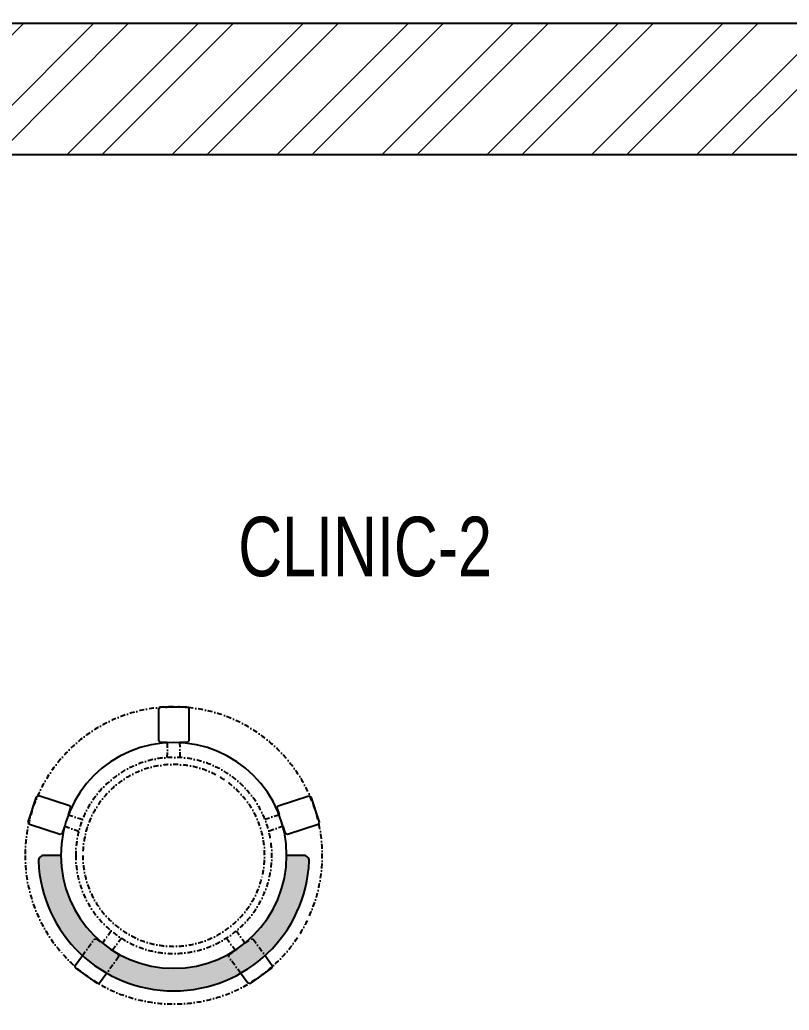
# Model space of a CAD drawing. Header units: feet. Extents: x 9611925 to 9618471, y -6313016 to -6297132.
# Drawn here: x 9613126 to 9614421, y -6300870 to -6299203 of the extents above; entities that cross this region are included whole.
import ezdxf

# ---------------------------------------------------------------- set-up
doc = ezdxf.new("R2010")
doc.units = ezdxf.units.FT
doc.header["$LTSCALE"] = 33
doc.header["$MEASUREMENT"] = 0
doc.linetypes.add('DASHDOT2', pattern=[0.5, 0.25, -0.125, 0, -0.125])
doc.layers.add('A-WALL', color=1, linetype='Continuous')
for name, color, linetype, lineweight in [('HATCH', 9, 'Continuous', 9), ('LENS-DIM', 252, 'Continuous', 5), ('LENS-FURNITURE', 13, 'Continuous', 9), ('LENS-TEXT', 31, 'Continuous', 5), ('LN-ELEVATION-1', 81, 'Continuous', 25), ('LN-HATCH', 251, 'Continuous', 0)]:
    doc.layers.add(name, color=color, linetype=linetype, lineweight=lineweight)
doc.styles.add('LK TXT', font='GILC____.TTF', dxfattribs={"height": 100})

# ---------------------------------------------------------------- blocks, each defined once
blk = doc.blocks.new('DR STOOL')
at = {"layer": 'HATCH'}
h = blk.add_hatch(dxfattribs=at)
h.set_pattern_fill('ANSI36', color=250, angle=-90.00000000000001)
h.set_pattern_definition([(315, (-227.8099174643867, 917.3997257252777), (6.173926083235043, -1.683798022700468), [7.9375, -1.587499999999999, 0, -1.587499999999999])])
edge = h.paths.add_edge_path()
edge.add_line((-190.0000000041909, 4.511094e-10), (-218.6899174675346, 4.511094e-10))
edge.add_arc((-218.6899174670689, 9.120000000388245), 9.119999999940092, 177.6119845363388, 269.9999999996136, ccw=False)
edge.add_arc((-1.8626451e-09, 3.565219e-10), 228.000000002257, 2.3880154632688004, 177.6119845367313, ccw=False)
edge.add_arc((218.6899174633436, 9.120000000497384), 9.120000000051716, -90.00000000034493, 2.3880154629299, ccw=False)
edge.add_line((218.6899174633436, 4.511094e-10), (190, 4.511094e-10))
edge.add_arc((-1.8626451e-09, 4.511094e-10), 190.000000001979, -1.27e-14, 180)
at = {"layer": 'LN-ELEVATION-1', "color": 1, "ltscale": 100}
for p, q in [((-128.6221585394814, 215.4841044476634), (-165.2704676063731, 189.0243927398114)), ((-124.7228340068832, 214.8545704018979), (-128.6221585394814, 215.4841044476634)), ((-112.6981821293011, 198.1996966340157), (-124.7228340068832, 214.8545704018979)), ((124.7553772013634, 214.9803744515593), (112.5488144652918, 198.2845540212292)), ((128.7014972954057, 215.5933048763618), (124.7553772013634, 214.9803744515593)), ((128.7014972954057, 215.5933048763618), (124.7553772013634, 214.9803744515593)), ((165.1911288509145, 188.915192311113), (128.7014972954057, 215.5933048763618)), ((165.1911288509145, 188.915192311113), (128.7014972954057, 215.5933048763618)), ((-165.2704676063731, 189.0243927398114), (-165.9069543029182, 185.0820035930228)), ((-165.9069543029182, 185.0820035930228), (-153.8003208162263, 168.3135803133482)), ((153.6734594982117, 168.4294150282658), (165.7973639420234, 185.0121775862135)), ((165.7973639420234, 185.0121775862135), (165.1911288509145, 188.915192311113)), ((165.7973639420234, 185.0121775862135), (165.1911288509145, 188.915192311113)), ((-191.2928382232785, -35.45407700946089), (-242.9550312487409, -52.24013893969095)), ((-187.9259491492994, -37.1695928365807), (-191.2928382232785, -35.45407700946089)), ((-184.1424400564283, -48.81403796559607), (-187.9259491492994, -37.1695928365807)), ((188.0651108901948, -36.96233201187715), (184.0504167033359, -49.19388854173303)), ((191.3981811110861, -35.27656588272658), (188.0651108901948, -36.96233201187715)), ((243.0100176925771, -52.21682526778022), (191.3981811110861, -35.27656588272658)), ((-242.9550312487409, -52.24013893969095), (-244.7482102331705, -55.75945052818861)), ((-244.7482102331705, -55.75945052818861), (-230.7800458371639, -98.74904560100549)), ((230.715890809428, -98.7280946081737), (244.8123673382215, -55.78040257930116)), ((244.8123673382215, -55.78040257930116), (243.0100176925771, -52.21682526778022)), ((-173.8639617776498, -80.4479453730819), (-177.8421125086024, -68.2044548037811)), ((-175.5596735184081, -83.7759667420105), (-173.8639617776498, -80.4479453730819)), ((177.6922140880488, -68.56540505095472), (173.8739495249465, -80.1985000452405)), ((173.8739495249465, -80.1985000452405), (175.5794035866856, -83.5704969359358)), ((-230.7800458371639, -98.74904560100549), (-227.2218665438704, -100.5620286722478)), ((-227.2218665438704, -100.5620286722478), (-175.5596735184081, -83.7759667420105)), ((175.5794035866856, -83.5704969359358), (227.1912401677109, -100.5107563209894)), ((227.1912401677109, -100.5107563209894), (230.715890809428, -98.7280946081737)), ((-22.72193054761737, -190.2142363802995), (-25.39390889601782, -192.886214728569)), ((-25.39390889601782, -192.886214728569), (-25.39390889601782, -247.2070584567482)), ((-10.47823652112856, -190.2142363802995), (-22.72193054761737, -190.2142363802995)), ((22.78362171910703, -190.2142363802995), (9.910054048988968, -190.2142363802995)), ((25.42475448176265, -192.8553691428751), (22.78362171910703, -190.2142363802995)), ((25.42475448176265, -247.1762128710543), (25.42475448176265, -192.8553691428751)), ((-25.39390889601782, -247.2070584567482), (-22.60096735274419, -250)), ((22.60096735274419, -250), (25.42475448176265, -247.1762128710543)), ((-22.60096735274419, -250), (22.60096735274419, -250))]:
    blk.add_line(p, q, dxfattribs=at)
at = {"layer": 'LN-ELEVATION-1', "linetype": 'DASHDOT2'}
for p, q in [((-92.92521573789418, 170.8129362839827), (-112.6981821293011, 198.1996966340157)), ((112.5488144652918, 198.2845540212292), (92.69529851106927, 171.1294289919315)), ((-153.8003208162263, 168.3135803133482), (-134.1093360339291, 141.0403694751003)), ((-103.4542870586738, 159.9154408004979), (-93.52748446213081, 167.0824927485227)), ((-93.52748446213081, 167.0824927485227), (-92.92521573789418, 170.8129362839827)), ((92.69529851106927, 171.1294289919315), (93.26858203159645, 167.4385604566923)), ((93.26858203159645, 167.4385604566923), (103.6608748426661, 159.8406005539291)), ((133.7372852512635, 141.1612321265929), (153.6734594982117, 168.4294150282658)), ((-88.15393704269081, 139.4771787207864), (-103.4542870586738, 159.9154408004979)), ((103.6608748426661, 159.8406005539291), (88.19885099539533, 139.4487815762331)), ((-134.1093360339291, 141.0403694751003), (-130.4219571123831, 140.4450534014686)), ((-130.4219571123831, 140.4450534014686), (-119.9844727469608, 147.9808124662595)), ((-119.9844727469608, 147.9808124662595), (-105.3687285655178, 126.9741353208374)), ((105.4096150295809, 126.94019481352), (120.1194891873747, 147.8074627162714)), ((120.1194891873747, 147.8074627162714), (130.0033113472163, 140.5812532722048)), ((130.0033113472163, 140.5812532722048), (133.7372852512635, 141.1612321265929)), ((-159.954806596972, -40.49024384317454), (-184.1424400564283, -48.81403796559607)), ((184.0504167033359, -49.19388854173303), (159.8786162491887, -40.79004861696012)), ((-177.8421125086024, -68.2044548037811), (-153.4148110738024, -60.73628028803068)), ((153.3006618716754, -61.02382378749462), (177.6922140880488, -68.56540505095472)), ((-10.92024635523557, -164.6382343793375), (-10.47823652112856, -190.2142363802995)), ((9.910054048988968, -190.2142363802995), (10.35584833659231, -164.674698740353))]:
    blk.add_line(p, q, dxfattribs=at)
at = {"layer": 'LN-ELEVATION-1', "color": 1, "ltscale": 100}
blk.add_lwpolyline([(-190.0000000023283, 0), (-218.6899174656719, 0, -0.4264743413925903), (-227.8019973598421, 9.5, -0.959166304662544), (227.8019973593764, 9.5, -0.4264743413925903), (218.6899174647406, 0), (190.0000000013969, 0)], format="xyb", dxfattribs=at)
at = {"layer": 'LN-ELEVATION-1', "linetype": 'DASHDOT2'}
for radius in [250, 165, 153]:
    blk.add_circle((0, 0), radius, dxfattribs=at)
at = {"layer": 'LN-ELEVATION-1', "color": 1, "ltscale": 100}
blk.add_circle((0, 0), 190, dxfattribs=at)
blk = doc.blocks.new('A$C79d33211')
at = {"layer": 'LN-HATCH'}
h = blk.add_hatch(dxfattribs=at)
h.set_pattern_fill('ANSI32', color=256, scale=333, angle=180)
h.set_pattern_definition([(225, (-7066126.971059603, 5281049.977552323), (88.29995930067012, -88.29995930067015), []), (225, (-7066185.837699038, 5281049.977552323), (88.29995930067012, -88.29995930067015), [])])
h.paths.add_polyline_path([(3121.175347477198, 2395.740094266832), (2801.692037910223, 2395.740094266832), (2801.692037910223, -5306.958965048194), (3121.175347477198, -5306.958965048194)])
h.paths.add_polyline_path([(-3083.743459641933, 2396.104265942238), (-3382.185202935711, 2394.706779114902), (-3305.990715119057, -5908.47807560116), (-2986.892774686218, -5904.754984636792)])
h.paths.add_polyline_path([(-3098.997194856405, 5653.63146352768), (-3412.07739465218, 5652.165430497378), (-3384.513172637671, 2648.393933154643), (-3084.931403085589, 2649.796758278273)])
h.paths.add_polyline_path([(-3104.482292816043, 6825.007229872048), (1978.517707183957, 6825.007229872048), (1978.517707183957, 7046.011557549238), (1191.493552044034, 7046.011557549238), (955.2701363116502, 7046.011557549238), (-3424.868076011538, 7046.011557549238), (-3414.398254777305, 5905.077828723937), (-3100.181510359049, 5906.549183735624)])
h.paths.add_polyline_path([(3121.175347477198, 9123.03902137652), (3086.228117734194, 9123.03902137652), (2862.859687119723, 9123.03902137652), (955.2701363116502, 9123.03902137652), (955.2701363116502, 8895.701784472913), (955.2701363116502, 7046.011557549238), (1191.493552044034, 7046.011557549238), (1191.493552044034, 8895.701784472913), (2862.859687119723, 8895.701784472913), (2862.859687119723, 7046.011557542719), (3121.175347477198, 7046.011557545513)])
h.paths.add_polyline_path([(3121.175347477198, 5653.618621304631), (2839.793671354652, 5653.618621304631), (2839.793671354652, 2649.750983917155), (3121.175347477198, 2649.750983919949)])
h.paths.add_polyline_path([(3121.175347477198, 6825.007229872048), (2862.859687119723, 6825.007229872048), (2862.859687119723, 5906.539114342071), (3121.175347477198, 5906.539114344865)])
at = {"layer": 'A-WALL'}
for p, q in [((-3424.868076011538, 7046.011557549238), (1191.493552044034, 7046.011557549238)), ((-3104.482292816043, 6825.007229872048), (1978.517707183957, 6825.007229872048))]:
    blk.add_line(p, q, dxfattribs=at)

msp = doc.modelspace()

# ---------------------------------------------------------------- block references
at = {"layer": 'LENS-DIM', "color": 2}
msp.add_blockref('A$C79d33211', (9615350.18375134, -6306255.32842437), dxfattribs=at)
at = {"layer": 'LENS-FURNITURE', "xscale": -1, "rotation": 180}
msp.add_blockref('DR STOOL', (9613385.156863283, -6300609.400784587), dxfattribs=at)

# ---------------------------------------------------------------- texts
at = {"layer": 'LENS-TEXT', "color": 0, "linetype": 'Continuous', "ltscale": 3, "insert": (9613707.123611713, -6300090.32004098), "char_height": 100, "attachment_point": 5, "style": 'LK TXT'}
msp.add_mtext_dynamic_manual_height_columns('CLINIC-2', width=730.5073781448633, gutter_width=0.9999999999999992, heights=[0], dxfattribs=at)

doc.saveas('drawing.dxf')
